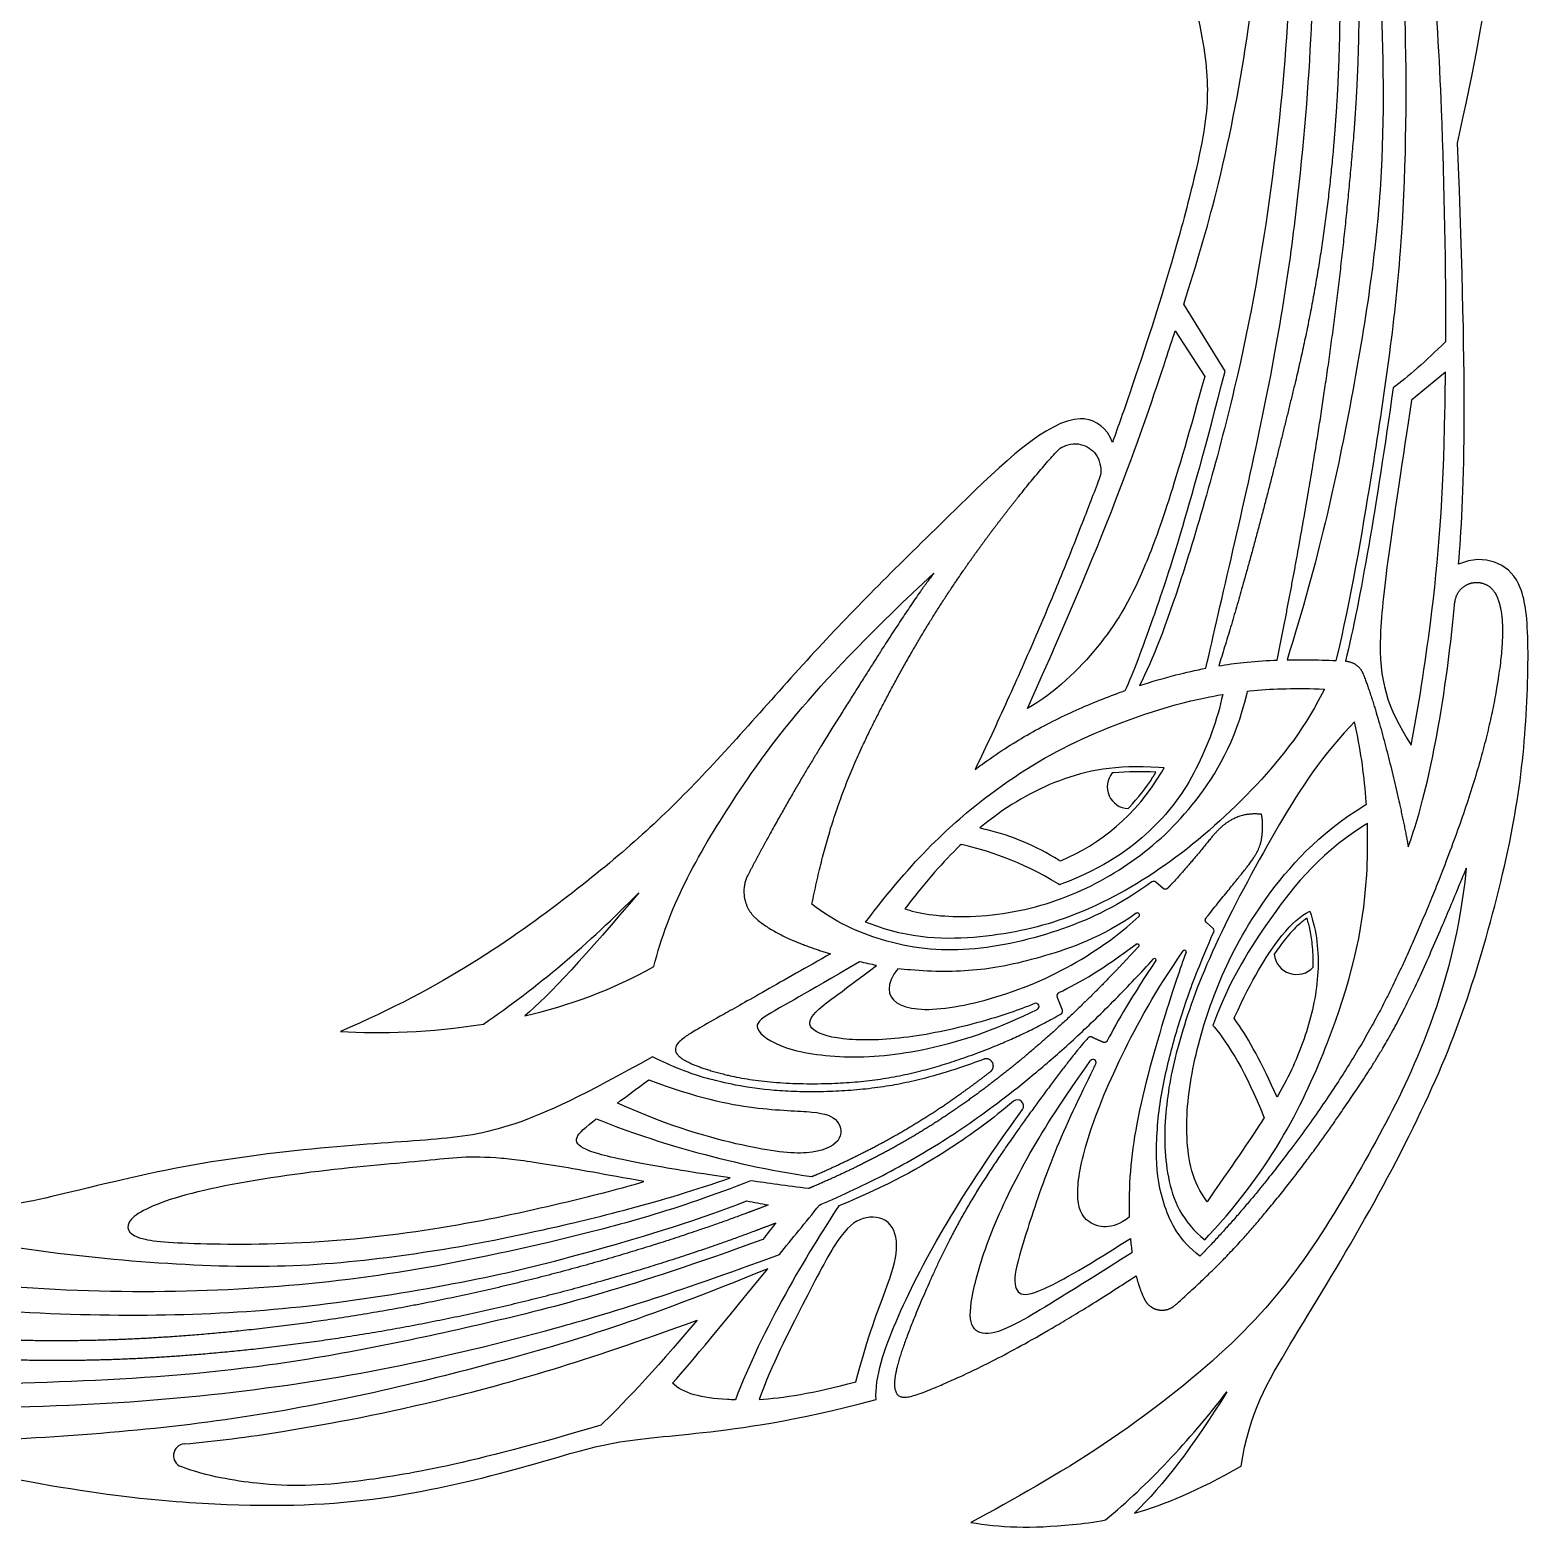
# Model space of a CAD drawing. Header units: millimetres. Extents: x -143 to 143, y -142 to 141.
# Drawn here: x 97.64 to 139.59, y 57.49 to 99.42 of the extents above; entities that cross this region are included whole.
import ezdxf

# ---------------------------------------------------------------- set-up
doc = ezdxf.new("R2010")
doc.units = ezdxf.units.MM
doc.header["$MEASUREMENT"] = 0
doc.layers.add('Layer 03', color=5, linetype='Continuous')

msp = doc.modelspace()

# ---------------------------------------------------------------- linework, layer by layer
at = {"layer": 'Layer 03'}
for p, q in [((131.103, 89.86), (129.945, 91.738)), ((129.704, 90.991), (130.532, 89.714)), ((137.275, 89.831), (136.322, 89.048)), ((130.902, 80.786), (131.037, 80.81)), ((131.037, 80.81), (131.007, 80.677)), ((131.72, 80.842), (131.735, 80.905)), ((131.735, 80.905), (131.799, 80.911)), ((133.742, 80.965), (133.885, 80.961)), ((133.885, 80.961), (133.82, 80.833)), ((134.729, 80.042), (134.61, 79.916)), ((134.765, 79.873), (134.729, 80.042)), ((127.98, 78.615), (127.941, 78.612)), ((129.085, 78.499), (129.168, 78.63)), ((129.393, 78.751), (129.247, 78.761)), ((129.319, 78.625), (129.393, 78.751)), ((128.386, 77.612), (128.417, 77.644)), ((135.013, 77.706), (135.06, 77.734)), ((135.06, 77.734), (135.056, 77.789)), ((135.088, 77.193), (134.953, 77.108)), ((135.092, 77.033), (135.088, 77.193)), ((124.376, 77.187), (124.232, 77.072)), ((124.232, 77.072), (124.411, 77.028)), ((123.715, 76.61), (123.68, 76.576)), ((123.763, 76.599), (123.715, 76.61)), ((126.445, 76.171), (126.484, 76.147)), ((126.484, 76.147), (126.527, 76.164)), ((129.37, 75.375), (129.163, 75.553)), ((126.464, 75.478), (126.426, 75.502)), ((126.506, 75.494), (126.464, 75.478)), ((122.217, 74.909), (122.137, 74.805)), ((122.137, 74.805), (122.262, 74.767)), ((133.378, 74.685), (133.475, 74.742)), ((133.475, 74.742), (133.51, 74.635)), ((121.034, 74.431), (121.151, 74.584)), ((121.35, 74.319), (121.034, 74.431)), ((130.761, 74.266), (130.581, 74.42)), ((133.399, 74.546), (133.292, 74.466)), ((133.434, 74.417), (133.399, 74.546)), ((132.498, 73.563), (132.478, 73.534)), ((133.572, 73.175), (133.572, 73.211)), ((126.547, 71.972), (126.401, 72.344)), ((131.36, 71.742), (131.381, 71.789)), ((131.389, 71.699), (131.36, 71.742)), ((130.779, 71.59), (130.76, 71.541)), ((130.76, 71.541), (130.795, 71.5)), ((132.558, 69.53), (132.485, 69.694)), ((132.646, 69.687), (132.558, 69.53)), ((132.2, 68.954), (132.174, 68.914)), ((132.182, 68.998), (132.2, 68.954)), ((130.599, 66.602), (130.524, 66.712)), ((130.674, 66.711), (130.599, 66.602)), ((130.428, 65.627), (130.532, 65.535)), ((130.532, 65.535), (130.652, 65.664))]:
    msp.add_line(p, q, dxfattribs=at)
for centre, radius, start, end in [((120.081, 76.759), 15.011, 3.9364, 11.9747), ((128.416, 78.224), 0.613, 140.7667, 267.2459), ((128.662, 71.357), 7.29, 86.0217, 95.3661), ((124.26, 81.577), 5.723, 316.5768, 327.4627), ((122.733, 70.204), 7.027, 58.118, 76.1862), ((129.103, 75.484), 0.0907, 49.3794, 125.3599), ((128.651, 74.632), 0.0583, 312.0328, 124.5046), ((130.703, 74.197), 0.0907, 336.6759, 49.5574), ((129.13, 73.377), 0.0401, 326.0993, 137.6139), ((129.969, 73.601), 0.0454, 339.1643, 144.9819), ((133.106, 73.601), 0.632, 186.1253, 317.5254), ((125.803, 72.072), 0.09, 296.3279, 112.4567), ((126.485, 72.377), 0.0907, 115.8227, 201.3789), ((127.405, 70.507), 0.0843, 334.0075, 144.3466), ((125.288, 69.287), 0.174, 323.9148, 130.6069), ((101.983, 59.494), 0.329, 94.6767, 249.624)]:
    msp.add_arc(centre, radius, start, end, dxfattribs=at)
for points in [[(137.613, 96.245), (138.566, 100.559), (139.023, 105.021), (138.859, 109.327), (137.803, 113.573), (137.107, 115.644), (136.952, 117.974), (136.574, 120.799), (135.963, 123.142)], [(137.641, 84.454), (137.795, 86.254), (137.914, 88.938), (137.613, 96.245)], [(137.279, 90.687), (136.718, 90.138), (136.228, 89.707), (135.809, 89.394)], [(130.532, 89.714), (129.699, 86.66), (128.791, 83.997), (127.665, 82.151), (126.353, 80.861), (125.568, 80.417)], [(135.809, 89.394), (135.344, 86.063), (134.9, 83.512), (134.477, 81.742)], [(131.552, 59.201), (131.777, 60.688), (132.818, 62.446), (135.055, 66.083), (137.036, 69.912), (138.178, 73.003), (139.165, 76.793), (139.547, 79.651), (139.631, 82.715), (139.401, 84.026), (138.707, 84.605), (138.016, 84.623), (137.641, 84.454)], [(115.108, 73.188), (115.506, 74.814), (117.094, 77.722), (119.612, 81.107), (122.947, 84.206)], [(131.799, 80.911), (132.357, 80.967), (132.981, 80.988), (133.742, 80.965)], [(126.527, 76.164), (127.569, 76.594), (128.633, 77.446), (129.319, 78.625)], [(123.68, 76.576), (123.213, 76.128), (122.742, 75.592), (122.217, 74.909)], [(126.426, 75.502), (125.402, 76.142), (124.378, 76.457), (123.763, 76.599)], [(137.858, 75.942), (137.645, 73.845), (136.632, 70.744), (135.311, 68.227), (133.471, 65.053), (131.376, 62.535), (127.715, 59.689), (125.173, 58.257), (123.988, 57.623)], [(110.332, 71.579), (111.831, 72.599), (113.282, 73.825), (114.685, 75.256)], [(114.685, 75.256), (113.231, 73.528), (112.168, 72.379), (111.495, 71.809)], [(126.446, 72.459), (127.035, 72.744), (127.701, 73.123), (128.609, 73.819)], [(111.495, 71.809), (112.718, 72.097), (113.958, 72.538), (115.108, 73.188)], [(121.341, 73.222), (121.191, 73.25), (121.033, 73.283), (120.865, 73.324)], [(129.164, 73.355), (128.491, 72.354), (128.098, 71.674), (127.803, 71.112)], [(106.331, 71.374), (107.453, 71.305), (108.853, 71.339), (110.332, 71.579)], [(130.795, 71.5), (131.205, 71.015), (131.698, 70.201), (132.182, 68.998)], [(132.485, 69.694), (132.065, 70.633), (131.689, 71.276), (131.389, 71.699)], [(114.085, 69.368), (114.322, 69.543), (114.61, 69.754), (114.968, 70.017)], [(113.496, 68.927), (114.835, 68.369), (117.203, 67.638), (119.527, 67.306)], [(132.174, 68.914), (131.866, 68.44), (131.42, 67.789), (130.674, 66.711)], [(114.829, 67.167), (113.729, 67.371), (112.945, 67.511), (112.355, 67.609)], [(119.438, 66.971), (118.825, 67.051), (118.289, 67.123), (117.816, 67.189)], [(120.29, 66.488), (119.423, 65.191), (118.126, 63.007), (117.391, 61.056)], [(117.713, 66.625), (117.906, 66.589), (118.104, 66.551), (118.308, 66.513)], [(118.624, 65.13), (118.975, 65.561), (119.35, 66.022), (119.749, 66.512)], [(118.522, 66.012), (118.398, 65.853), (118.277, 65.697), (118.157, 65.546)], [(128.455, 65.577), (128.466, 65.443), (128.479, 65.308), (128.496, 65.175)], [(115.632, 61.526), (116.171, 62.13), (117.067, 63.219), (118.296, 64.727)], [(116.323, 63.29), (115.047, 61.78), (114.149, 60.849), (113.618, 60.346)], [(118.054, 61.067), (118.718, 61.106), (119.568, 61.238), (120.761, 61.56)], [(127.757, 57.693), (128.948, 58.685), (130.08, 59.881), (131.154, 61.282)], [(131.154, 61.282), (130.225, 59.777), (129.363, 58.645), (128.567, 57.884)], [(94.435, 59.412), (98.749, 58.458), (103.21, 58.002), (107.517, 58.165), (111.762, 59.221), (113.834, 59.917), (116.164, 60.072), (118.989, 60.45), (121.331, 61.061)], [(128.567, 57.884), (129.382, 58.116), (130.346, 58.508), (131.552, 59.201)]]:
    msp.add_open_spline(points, degree=3, dxfattribs=at)
for points, knots in [([(134.218, 81.756), (134.638, 83.52), (135.388, 87.954), (136.141, 93.106), (136.231, 99.661), (135.844, 104.931), (135.113, 109.597), (134.016, 114.118), (133.024, 117.369), (131.894, 120.435)], [3704.259651, 3704.259651, 3704.259651, 3704.259651, 3708.694526, 3715.324249, 3721.953973, 3728.583696, 3735.213419, 3741.843143, 3748.472865, 3748.472865, 3748.472865, 3748.472865]), ([(132.297, 120.106), (133.765, 116.522), (134.917, 112.746), (136.647, 105.547), (137.185, 98.098), (137.282, 92.714), (137.279, 90.687)], [3950.348209, 3950.348209, 3950.348209, 3950.348209, 3958.301624, 3966.255041, 3974.208459, 3980.136217, 3980.136217, 3980.136217, 3980.136217]), ([(129.835, 119.626), (130.654, 117.546), (131.546, 114.224), (132.478, 109.724), (132.94, 105.364), (132.981, 100.509), (132.496, 95.38), (131.603, 89.896), (129.877, 83.848), (129.087, 81.816), (128.711, 81.059)], [3482.955314, 3482.955314, 3482.955314, 3482.955314, 3488.463376, 3493.971439, 3499.479502, 3504.987565, 3510.495628, 3516.003691, 3521.511754, 3526.152821, 3526.152821, 3526.152821, 3526.152821]), ([(131.479, 119.968), (132.84, 116.219), (133.879, 112.209), (135.145, 106.032), (135.491, 100.611), (135.614, 95.165), (134.828, 89.72), (133.721, 84.563), (132.839, 81.78)], [3658.826491, 3658.826491, 3658.826491, 3658.826491, 3666.380417, 3673.934342, 3681.488268, 3689.042193, 3696.596119, 3702.739264, 3702.739264, 3702.739264, 3702.739264]), ([(130.569, 81.546), (130.958, 83.291), (132.422, 89.387), (133.217, 94.853), (133.592, 99.876), (133.625, 104.048), (133.314, 107.971), (132.567, 112.251), (131.912, 114.863), (131.044, 117.84), (130.399, 119.524)], [3528.271158, 3528.271158, 3528.271158, 3528.271158, 3533.302656, 3538.677725, 3544.052794, 3549.427863, 3554.802932, 3560.178, 3565.553069, 3570.928137, 3570.928137, 3570.928137, 3570.928137]), ([(129.945, 91.738), (130.32, 92.913), (130.999, 95.201), (131.785, 99.196), (132.201, 103.384), (132.28, 107.08), (131.853, 110.563), (131.315, 113.494), (130.422, 117.138), (129.754, 119.057)], [4104.335623, 4104.335623, 4104.335623, 4104.335623, 4108.241468, 4113.716095, 4119.190722, 4124.665349, 4130.139976, 4135.614603, 4141.464601, 4141.464601, 4141.464601, 4141.464601]), ([(126.359, 116.877), (127.437, 114.976), (128.447, 112.808), (128.695, 110.861), (128.855, 107.805), (129.411, 103.395), (130.449, 99.56), (130.7, 97.638), (130.388, 95.662), (129.299, 91.702), (128.119, 88.34), (127.948, 87.866)], [3327.344045, 3327.344045, 3327.344045, 3327.344045, 3332.339141, 3337.334237, 3342.329333, 3347.324429, 3352.319524, 3357.31462, 3362.309716, 3367.304812, 3368.079757, 3368.079757, 3368.079757, 3368.079757]), ([(125.568, 80.417), (127.93, 85.642), (128.925, 88.61), (129.622, 90.739), (129.704, 90.991)], [53.51527, 53.51527, 53.51527, 53.51527, 58.989897, 59.763669, 59.763669, 59.763669, 59.763669]), ([(128.31, 80.922), (128.534, 81.415), (129.093, 82.902), (130.046, 85.743), (131.103, 89.86)], [4092.259035, 4092.259035, 4092.259035, 4092.259035, 4096.441737, 4101.90355, 4101.90355, 4101.90355, 4101.90355]), ([(136.314, 79.39), (136.521, 80.464), (137.007, 83.589), (137.233, 86.559), (137.272, 89.447), (137.275, 89.831)], [34.47746, 34.47746, 34.47746, 34.47746, 39.429037, 47.382454, 48.556154, 48.556154, 48.556154, 48.556154]), ([(136.322, 89.048), (135.812, 85.595), (135.187, 81.889), (135.63, 80.472), (136.314, 79.39)], [49.915446, 49.915446, 49.915446, 49.915446, 55.395807, 60.876167, 60.876167, 60.876167, 60.876167]), ([(127.948, 87.866), (127.814, 88.29), (127.391, 88.513), (126.199, 88.578), (123.052, 85.501), (119.836, 82.363), (116.289, 78.199), (113.148, 75.369), (109.205, 72.597), (106.331, 71.374)], [3368.079757, 3368.079757, 3368.079757, 3368.079757, 3369.336465, 3369.573108, 3374.192127, 3380.304498, 3386.416869, 3392.52924, 3398.641611, 3398.641611, 3398.641611, 3398.641611]), ([(136.234, 76.544), (136.6, 77.574), (137.115, 79.875), (137.385, 81.829), (137.542, 83.401)], [3997.58715, 3997.58715, 3997.58715, 3997.58715, 4002.752872, 4010.041492, 4010.041492, 4010.041492, 4010.041492]), ([(128.711, 81.059), (129.046, 81.168), (129.661, 81.348), (130.286, 81.491), (130.569, 81.546)], [3526.152821, 3526.152821, 3526.152821, 3526.152821, 3527.317658, 3528.271158, 3528.271158, 3528.271158, 3528.271158]), ([(130.925, 81.61), (131.155, 81.648), (131.668, 81.719), (132.215, 81.758), (132.529, 81.771), (132.561, 81.772)], [3614.331407, 3614.331407, 3614.331407, 3614.331407, 3615.101652, 3616.040407, 3616.143581, 3616.143581, 3616.143581, 3616.143581]), ([(132.839, 81.78), (133.035, 81.783), (133.495, 81.784), (133.954, 81.769), (134.218, 81.756)], [3702.739264, 3702.739264, 3702.739264, 3702.739264, 3703.387194, 3704.259651, 3704.259651, 3704.259651, 3704.259651]), ([(121.151, 74.584), (122.485, 76.331), (124.621, 78.238), (127.13, 79.678), (129.498, 80.515), (130.797, 80.767), (130.902, 80.786)], [245.934484, 245.934484, 245.934484, 245.934484, 250.45163, 254.968776, 259.485922, 259.878304, 259.878304, 259.878304, 259.878304]), ([(133.82, 80.833), (133.266, 79.747), (131.875, 78.033), (129.423, 75.89), (126.862, 74.516), (124.54, 73.959), (122.469, 73.919), (121.35, 74.319)], [228.574319, 228.574319, 228.574319, 228.574319, 231.844765, 235.241856, 238.638947, 242.036038, 245.433129, 245.433129, 245.433129, 245.433129]), ([(122.262, 74.767), (122.678, 74.641), (124.103, 74.488), (126.446, 74.938), (128.549, 76.058), (130.306, 77.65), (131.388, 79.472), (131.72, 80.842)], [274.144712, 274.144712, 274.144712, 274.144712, 276.449249, 279.297335, 282.145422, 284.993508, 287.799248, 287.799248, 287.799248, 287.799248]), ([(124.105, 78.712), (124.169, 78.759), (124.44, 78.958), (124.919, 79.288), (125.554, 79.677), (126.196, 80.024), (127.06, 80.438), (127.77, 80.728), (128.263, 80.905), (128.31, 80.922)], [4087.002766, 4087.002766, 4087.002766, 4087.002766, 4087.26517, 4088.114323, 4088.927236, 4089.724704, 4090.527249, 4092.0947, 4092.259035, 4092.259035, 4092.259035, 4092.259035]), ([(131.007, 80.677), (130.854, 79.99), (130.231, 78.405), (129.138, 77.011), (127.77, 75.976), (126.506, 75.494)], [260.211483, 260.211483, 260.211483, 260.211483, 262.775643, 265.505525, 268.205349, 268.205349, 268.205349, 268.205349]), ([(134.61, 79.916), (133.684, 78.928), (132.503, 77.034), (130.669, 73.621), (129.803, 71.174), (129.407, 69.35), (129.376, 67.391), (129.823, 66.16), (130.428, 65.627)], [230.447774, 230.447774, 230.447774, 230.447774, 233.306275, 236.284124, 239.261974, 242.239823, 245.217673, 248.195522, 248.195522, 248.195522, 248.195522]), ([(129.247, 78.761), (128.043, 78.842), (126.421, 78.524), (125.033, 77.709), (124.376, 77.187)], [660.450065, 660.450065, 660.450065, 660.450065, 663.5463, 666.587489, 666.587489, 666.587489, 666.587489]), ([(130.524, 66.712), (130.154, 67.26), (129.939, 68.554), (130.182, 70.561), (130.893, 72.809), (132.04, 75.002), (133.704, 76.903), (135.013, 77.706)], [275.44237, 275.44237, 275.44237, 275.44237, 278.149772, 281.034781, 283.91979, 286.804799, 289.655933, 289.655933, 289.655933, 289.655933]), ([(130.652, 65.664), (132.44, 67.578), (134.231, 71.273), (135.064, 74.465), (135.102, 76.6), (135.092, 77.033)], [248.501633, 248.501633, 248.501633, 248.501633, 254.580494, 260.659355, 262.176021, 262.176021, 262.176021, 262.176021]), ([(134.953, 77.108), (133.673, 76.303), (132.101, 74.231), (131.222, 72.764), (130.779, 71.59)], [262.498842, 262.498842, 262.498842, 262.498842, 266.365821, 270.310391, 270.310391, 270.310391, 270.310391]), ([(129.051, 75.558), (128.128, 74.903), (126.612, 74.161), (123.881, 73.522), (121.642, 73.776), (120.177, 74.436), (119.535, 74.937)], [4054.59722, 4054.59722, 4054.59722, 4054.59722, 4057.557063, 4060.578282, 4063.599502, 4066.048953, 4066.048953, 4066.048953, 4066.048953]), ([(128.618, 74.68), (127.631, 74.002), (125.912, 73.4), (124.163, 73.03), (122.807, 73.042), (122.06, 73.116), (121.938, 73.13)], [24.511851, 24.511851, 24.511851, 24.511851, 26.705894, 28.960937, 31.21598, 31.642456, 31.642456, 31.642456, 31.642456]), ([(131.381, 71.789), (131.855, 72.844), (132.621, 74.062), (133.122, 74.534), (133.378, 74.685)], [58.160285, 58.160285, 58.160285, 58.160285, 60.207723, 62.054799, 62.054799, 62.054799, 62.054799]), ([(121.938, 73.13), (121.592, 72.695), (121.683, 72.031), (123.221, 71.899), (125.816, 72.625), (127.627, 73.684), (128.471, 74.392), (128.69, 74.589)], [16.083201, 16.083201, 16.083201, 16.083201, 17.95318, 19.833941, 21.714703, 23.595464, 24.31836, 24.31836, 24.31836, 24.31836]), ([(133.292, 74.466), (133.274, 74.452), (133.141, 74.349), (132.959, 74.166), (132.768, 73.933), (132.626, 73.746), (132.542, 73.627), (132.498, 73.563)], [21.840725, 21.840725, 21.840725, 21.840725, 21.917438, 22.395139, 22.69068, 22.914577, 23.171896, 23.171896, 23.171896, 23.171896]), ([(133.51, 74.635), (133.694, 74.071), (133.776, 72.872), (133.396, 71.259), (132.961, 70.246), (132.646, 69.687)], [62.437892, 62.437892, 62.437892, 62.437892, 64.778807, 67.263203, 69.68347, 69.68347, 69.68347, 69.68347]), ([(133.572, 73.211), (133.576, 73.414), (133.563, 73.765), (133.497, 74.167), (133.448, 74.364), (133.434, 74.417)], [20.204051, 20.204051, 20.204051, 20.204051, 20.875249, 21.366263, 21.546659, 21.546659, 21.546659, 21.546659]), ([(130.397, 65.079), (129.827, 65.508), (129.327, 66.51), (129.133, 67.776), (129.256, 69.48), (129.625, 70.984), (130.006, 72.254), (130.41, 73.29), (130.786, 74.161)], [4032.891342, 4032.891342, 4032.891342, 4032.891342, 4034.729544, 4036.567747, 4038.405949, 4040.244151, 4042.082354, 4043.783401, 4043.783401, 4043.783401, 4043.783401]), ([(128.422, 66.171), (127.929, 65.799), (127.164, 65.954), (126.882, 66.682), (127.16, 68.247), (128.051, 70.491), (129.168, 72.537), (129.932, 73.627)], [55.035483, 55.035483, 55.035483, 55.035483, 57.289152, 59.54282, 61.796488, 64.050156, 66.112105, 66.112105, 66.112105, 66.112105]), ([(130.012, 73.585), (129.844, 73.145), (129.407, 71.836), (128.527, 68.771), (128.394, 67.04), (128.422, 66.171)], [46.784972, 46.784972, 46.784972, 46.784972, 49.173806, 52.254374, 55.035483, 55.035483, 55.035483, 55.035483]), ([(120.865, 73.324), (119.285, 72.388), (118.207, 71.816), (117.821, 71.494), (118.618, 70.857), (120.657, 70.564), (122.98, 70.85), (124.758, 71.454), (125.843, 71.991)], [92.261029, 92.261029, 92.261029, 92.261029, 94.560106, 96.859182, 99.158258, 101.457334, 103.75641, 105.910524, 105.910524, 105.910524, 105.910524]), ([(125.769, 72.155), (125.3, 71.961), (124.239, 71.608), (122.303, 71.16), (120.44, 71.09), (119.406, 71.383), (119.453, 71.864), (120.245, 72.384), (121.341, 73.222)], [79.73787, 79.73787, 79.73787, 79.73787, 81.238351, 83.347978, 85.457605, 87.567232, 89.676858, 91.786485, 91.786485, 91.786485, 91.786485]), ([(119.749, 66.512), (119.87, 66.564), (120.311, 66.756), (121.057, 67.102), (121.973, 67.574), (122.864, 68.088), (123.746, 68.655), (124.634, 69.289), (125.55, 70.001), (126.51, 70.814), (127.529, 71.762), (128.396, 72.643), (128.925, 73.212), (129.101, 73.404)], [3749.867541, 3749.867541, 3749.867541, 3749.867541, 3750.303057, 3751.458055, 3752.58561, 3753.710394, 3754.85722, 3756.051264, 3757.318057, 3758.691385, 3760.211051, 3761.917682, 3762.778933, 3762.778933, 3762.778933, 3762.778933]), ([(115.066, 70.665), (113.166, 69.587), (110.997, 68.577), (109.051, 68.329), (105.995, 68.169), (101.584, 67.614), (97.749, 66.575), (95.828, 66.325), (93.852, 66.636), (89.891, 67.725), (86.529, 68.905), (86.055, 69.076)], [3327.344045, 3327.344045, 3327.344045, 3327.344045, 3332.33914, 3337.334236, 3342.329332, 3347.324428, 3352.319523, 3357.314619, 3362.309715, 3367.304811, 3368.079756, 3368.079756, 3368.079756, 3368.079756]), ([(124.345, 70.593), (124.115, 70.506), (123.681, 70.353), (123.037, 70.151), (122.406, 69.985), (121.773, 69.856), (121.124, 69.763), (120.457, 69.705), (119.781, 69.678), (119.12, 69.682), (118.322, 69.725), (117.47, 69.839), (116.731, 70.021), (116.052, 70.197), (115.447, 70.476), (115.066, 70.665)], [3311.091697, 3311.091697, 3311.091697, 3311.091697, 3311.871429, 3312.613044, 3313.325881, 3314.030684, 3314.748793, 3315.493256, 3316.246619, 3316.984424, 3317.682102, 3318.887223, 3319.825921, 3320.197174, 3327.344045, 3327.344045, 3327.344045, 3327.344045]), ([(128.496, 65.175), (126.731, 64.067), (125.261, 63.14), (124.408, 62.823), (123.924, 63.054), (123.976, 63.952), (124.473, 65.668), (125.549, 67.909), (126.551, 69.461), (127.337, 70.557)], [118.690664, 118.690664, 118.690664, 118.690664, 120.862816, 123.034969, 125.207121, 127.379273, 129.551425, 131.723577, 133.813716, 133.813716, 133.813716, 133.813716]), ([(127.481, 70.471), (127.459, 70.425), (127.039, 69.561), (126.279, 67.986), (125.507, 65.669), (125.146, 64.454), (125.283, 63.959), (125.815, 64.013), (127.018, 64.661), (128.455, 65.577)], [104.417125, 104.417125, 104.417125, 104.417125, 104.543704, 106.831587, 109.11947, 111.407353, 113.695236, 115.983119, 118.271001, 118.271001, 118.271001, 118.271001]), ([(114.968, 70.017), (116.32, 69.51), (118.058, 69.154), (119.704, 69.152), (120.329, 68.927), (120.424, 68.269), (119.509, 67.876), (117.845, 68.077), (115.622, 68.677), (114.085, 69.368)], [41.781258, 41.781258, 41.781258, 41.781258, 43.879291, 45.977325, 48.075358, 50.173392, 52.271425, 54.369459, 56.467492, 56.467492, 56.467492, 56.467492]), ([(125.175, 69.419), (124.598, 68.924), (123.348, 67.999), (121.679, 67.059), (120.29, 66.488)], [3929.070293, 3929.070293, 3929.070293, 3929.070293, 3931.911701, 3935.332975, 3935.332975, 3935.332975, 3935.332975]), ([(117.247, 67.27), (116.165, 67.427), (114.37, 67.733), (113.136, 68.026), (112.821, 68.343), (113.117, 68.633), (113.463, 68.902), (113.496, 68.927)], [4141.4646, 4141.4646, 4141.4646, 4141.4646, 4142.820624, 4144.929728, 4147.038831, 4149.147934, 4149.356682, 4149.356682, 4149.356682, 4149.356682]), ([(121.331, 61.061), (121.29, 61.688), (121.862, 63.342), (123.061, 65.662), (124.411, 67.788), (125.429, 69.184)], [3918.311601, 3918.311601, 3918.311601, 3918.311601, 3921.565997, 3925.120136, 3928.512036, 3928.512036, 3928.512036, 3928.512036]), ([(117.816, 67.189), (115.735, 66.37), (112.413, 65.479), (107.913, 64.546), (103.553, 64.084), (98.699, 64.043), (93.57, 64.528), (88.086, 65.421), (82.037, 67.148), (80.005, 67.937), (79.248, 68.313)], [3482.955315, 3482.955315, 3482.955315, 3482.955315, 3488.463377, 3493.97144, 3499.479503, 3504.987566, 3510.495629, 3516.003693, 3521.511756, 3526.152822, 3526.152822, 3526.152822, 3526.152822]), ([(112.355, 67.609), (111.635, 67.728), (110.126, 67.926), (108.998, 67.755), (105.838, 67.519), (101.989, 66.899), (100.234, 66.161), (100.394, 65.577), (101.649, 65.425), (105.447, 65.383), (109.502, 65.878), (112.666, 66.589), (114.226, 66.984), (114.829, 67.167)], [74.386335, 74.386335, 74.386335, 74.386335, 75.750108, 79.165926, 82.581744, 85.997562, 89.413381, 92.829199, 96.245017, 99.660835, 103.076653, 106.492471, 109.434457, 109.434457, 109.434457, 109.434457]), ([(89.928, 67.079), (91.103, 66.704), (93.39, 66.025), (97.385, 65.239), (101.574, 64.823), (105.27, 64.745), (108.752, 65.171), (111.683, 65.709), (115.327, 66.602), (117.247, 67.27)], [4104.335622, 4104.335622, 4104.335622, 4104.335622, 4108.241467, 4113.716094, 4119.190721, 4124.665348, 4130.139975, 4135.614602, 4141.4646, 4141.4646, 4141.4646, 4141.4646]), ([(79.735, 66.455), (81.48, 66.066), (87.576, 64.602), (93.043, 63.807), (98.065, 63.432), (102.238, 63.399), (106.16, 63.711), (110.441, 64.457), (113.053, 65.113), (116.03, 65.981), (117.713, 66.625)], [3528.271159, 3528.271159, 3528.271159, 3528.271159, 3533.302657, 3538.677726, 3544.052795, 3549.427864, 3554.802932, 3560.178001, 3565.55307, 3570.928138, 3570.928138, 3570.928138, 3570.928138]), ([(120.761, 61.56), (121.125, 62.904), (121.662, 64.263), (121.996, 65.306), (121.767, 66.151), (120.939, 66.235), (120.292, 65.71), (119.349, 63.863), (118.407, 62.033), (118.054, 61.067)], [29.699419, 29.699419, 29.699419, 29.699419, 31.535566, 33.371713, 35.207859, 37.044006, 38.880153, 40.7163, 42.552446, 42.552446, 42.552446, 42.552446]), ([(118.157, 65.546), (114.408, 64.184), (110.398, 63.145), (104.221, 61.879), (98.8, 61.533), (93.354, 61.41), (87.909, 62.196), (82.752, 63.303), (79.969, 64.185)], [3658.826492, 3658.826492, 3658.826492, 3658.826492, 3666.380417, 3673.934343, 3681.488268, 3689.042194, 3696.596119, 3702.739265, 3702.739265, 3702.739265, 3702.739265]), ([(79.945, 62.806), (81.71, 62.386), (86.143, 61.637), (91.295, 60.883), (97.85, 60.793), (103.121, 61.18), (107.786, 61.911), (112.308, 63.008), (115.559, 64), (118.624, 65.13)], [3704.259652, 3704.259652, 3704.259652, 3704.259652, 3708.694527, 3715.32425, 3721.953973, 3728.583697, 3735.21342, 3741.843144, 3748.472866, 3748.472866, 3748.472866, 3748.472866]), ([(118.296, 64.727), (114.711, 63.259), (110.935, 62.107), (103.736, 60.377), (96.287, 59.84), (90.903, 59.742), (88.876, 59.745)], [3950.348208, 3950.348208, 3950.348208, 3950.348208, 3958.301625, 3966.255041, 3974.208458, 3980.136216, 3980.136216, 3980.136216, 3980.136216]), ([(101.956, 59.822), (102.833, 59.893), (105.102, 60.202), (109.102, 60.973), (113.056, 62.092), (116.323, 63.29)], [141.271245, 141.271245, 141.271245, 141.271245, 145.270358, 151.1715, 157.072641, 157.072641, 157.072641, 157.072641]), ([(117.391, 61.056), (117.313, 61.058), (116.493, 61.094), (115.923, 61.23), (115.632, 61.526)], [3942.149698, 3942.149698, 3942.149698, 3942.149698, 3942.431489, 3945.228885, 3945.228885, 3945.228885, 3945.228885]), ([(113.618, 60.346), (109.894, 59.238), (106.372, 58.657), (104.499, 58.599), (102.605, 58.912), (101.868, 59.185)], [127.26829, 127.26829, 127.26829, 127.26829, 132.17392, 137.07955, 140.29011, 140.29011, 140.29011, 140.29011]), ([(123.988, 57.623), (124.763, 57.484), (125.912, 57.438), (127.429, 57.632), (127.757, 57.693)], [3831.293284, 3831.293284, 3831.293284, 3831.293284, 3835.682115, 3836.78708, 3836.78708, 3836.78708, 3836.78708])]:
    msp.add_open_spline(points, degree=3, knots=knots, dxfattribs=at)
for points, weights, knots in [([(130.512, 120.119), (130.748, 119.513), (131.262, 118.1), (131.986, 115.812), (132.682, 113.232), (133.281, 110.528), (133.764, 107.72), (134.054, 105.311), (134.215, 103.33), (134.296, 101.792), (134.325, 100.199), (134.292, 98.28), (134.204, 96.894), (134.131, 96.061), (133.936, 93.847), (133.577, 91.654), (133.054, 89.494), (132.414, 86.846), (131.662, 83.927), (130.925, 81.61)], [1, 1, 1, 1, 1, 1, 1, 1, 1, 1, 1, 1, 1, 1, 0.998131659567, 0.998131659567, 1, 1, 1, 1], [3571.061777, 3571.061777, 3571.061777, 3571.061777, 3573.212791, 3576.031084, 3578.994602, 3582.04766, 3585.184567, 3588.413443, 3590.065813, 3591.755775, 3593.504881, 3595.335777, 3598.097908, 3598.097908, 3598.097908, 3605.439334, 3605.439334, 3605.439334, 3614.331407, 3614.331407, 3614.331407, 3614.331407]), ([(132.561, 81.772), (133.071, 84.296), (133.494, 86.709), (133.818, 88.837), (134.188, 91.268), (134.478, 93.709), (134.685, 96.158), (134.753, 96.952), (134.836, 98.307), (134.87, 100.199), (134.84, 101.811), (134.759, 103.366), (134.596, 105.367), (134.303, 107.798), (133.815, 110.633), (133.21, 113.361), (132.509, 115.966), (131.775, 118.281), (131.254, 119.714), (131.013, 120.332)], [1, 1, 1, 1, 0.999631373811, 0.999631373811, 1, 1, 1, 1, 1, 1, 1, 1, 1, 1, 1, 1, 1, 1], [3616.143581, 3616.143581, 3616.143581, 3616.143581, 3623.117483, 3623.117483, 3623.117483, 3631.24388, 3631.24388, 3631.24388, 3633.877733, 3635.730505, 3637.500324, 3639.209038, 3640.877653, 3644.13722, 3647.303569, 3650.384546, 3653.374568, 3656.219944, 3658.414613, 3658.414613, 3658.414613, 3658.414613]), ([(119.535, 74.937), (120.023, 77.404), (121.333, 80.351), (123.548, 84.151), (125.716, 86.863), (126.36, 87.586), (126.602, 87.858), (126.962, 87.912), (127.273, 87.724), (127.584, 87.537), (127.704, 87.193), (127.577, 86.853), (126.735, 84.599), (125.626, 81.893), (124.105, 78.712)], [1, 1, 1, 1, 1, 1, 0.846311431323, 0.846311431323, 1, 0.846311431323, 0.846311431323, 1, 1, 1, 1], [4066.048953, 4066.048953, 4066.048953, 4066.048953, 4072.106162, 4078.163373, 4081.34029, 4081.34029, 4081.34029, 4082.443652, 4082.443652, 4082.443652, 4083.547015, 4083.547015, 4083.547015, 4087.002766, 4087.002766, 4087.002766, 4087.002766]), ([(122.947, 84.206), (122.331, 83.401), (120.832, 81.025), (118.931, 78.021), (117.745, 75.761), (117.514, 75.322), (117.61, 74.835), (117.989, 74.515), (118.537, 74.053), (119.377, 73.752), (120.054, 73.546)], [1, 1, 1, 1, 1, 0.853152827238, 0.853152827238, 1, 1, 1, 1], [3434.208712, 3434.208712, 3434.208712, 3434.208712, 3440.008839, 3445.401442, 3445.401442, 3445.401442, 3446.913024, 3446.913024, 3446.913024, 3448.472399, 3448.472399, 3448.472399, 3448.472399]), ([(137.542, 83.401), (137.569, 83.673), (137.751, 83.876), (138.018, 83.933), (138.284, 83.991), (138.534, 83.88), (138.67, 83.643), (138.696, 83.597), (138.896, 83.166), (138.925, 81.857), (138.21, 78.393), (136.222, 73.357), (134.401, 69.916), (131.789, 66.501), (130.397, 65.079)], [1, 0.872030556452, 0.872030556452, 1, 0.872030556452, 0.872030556452, 1, 1, 1, 1, 1, 1, 1, 1, 1], [4010.041492, 4010.041492, 4010.041492, 4010.041492, 4010.882556, 4010.882556, 4010.882556, 4011.72362, 4011.72362, 4011.72362, 4012.272706, 4016.396433, 4020.52016, 4024.643888, 4028.767615, 4032.891342, 4032.891342, 4032.891342, 4032.891342]), ([(134.477, 81.742), (134.701, 81.73), (134.883, 81.599), (134.967, 81.391), (135.433, 80.223), (135.995, 77.862), (136.234, 76.544)], [1, 0.895600235584, 0.895600235584, 1, 1, 1, 1], [3991.199772, 3991.199772, 3991.199772, 3991.199772, 3991.900918, 3991.900918, 3991.900918, 3997.58715, 3997.58715, 3997.58715, 3997.58715]), ([(132.123, 77.454), (131.645, 77.501), (131.069, 77.21), (130.749, 76.839), (130.034, 75.959), (129.539, 75.428), (129.495, 75.381), (129.46, 75.344), (129.409, 75.341), (129.37, 75.375)], [1, 1, 1, 1, 1, 1, 1, 0.815441298098, 0.815441298098, 1], [4048.190636, 4048.190636, 4048.190636, 4048.190636, 4050.071397, 4051.952158, 4053.83292, 4054.010571, 4054.010571, 4054.010571, 4054.163056, 4054.163056, 4054.163056, 4054.163056]), ([(130.581, 74.42), (130.542, 74.454), (130.537, 74.505), (130.569, 74.546), (131.164, 75.294), (131.903, 76.178), (132.154, 76.647), (132.171, 77.251), (132.123, 77.454)], [1, 0.812675566211, 0.812675566211, 1, 1, 1, 1, 1, 1], [4044.171934, 4044.171934, 4044.171934, 4044.171934, 4044.325617, 4044.325617, 4044.325617, 4045.588527, 4046.889581, 4048.190636, 4048.190636, 4048.190636, 4048.190636]), ([(128.614, 64.528), (128.672, 64.293), (128.748, 64.071), (128.846, 63.872), (128.923, 63.716), (129.062, 63.61), (129.233, 63.577), (129.404, 63.544), (129.572, 63.59), (129.702, 63.706), (130.807, 64.689), (132.029, 66.005), (133.515, 67.888), (134.712, 69.62), (136.184, 71.855), (137.643, 75.414), (137.858, 75.942)], [1, 1, 1, 1, 0.930756199941, 0.930756199941, 1, 0.930756199941, 0.930756199941, 1, 1, 1, 1, 1, 1, 1, 1], [3786.202288, 3786.202288, 3786.202288, 3786.202288, 3786.987474, 3786.987474, 3786.987474, 3787.543003, 3787.543003, 3787.543003, 3788.098532, 3788.098532, 3788.098532, 3791.128509, 3794.541327, 3797.954145, 3801.366963, 3804.779782, 3804.779782, 3804.779782, 3804.779782]), ([(120.054, 73.546), (116.558, 71.561), (115.712, 71.124), (115.628, 70.709), (116.466, 70.297), (118.325, 69.872), (121.202, 69.908), (123.486, 70.464), (125.398, 71.233), (126.507, 71.86), (126.548, 71.883), (126.564, 71.928), (126.547, 71.972)], [1, 1, 1, 1, 1, 1, 1, 1, 1, 1, 0.836832428573, 0.836832428573, 1], [3448.472399, 3448.472399, 3448.472399, 3448.472399, 3451.133087, 3453.793774, 3456.454462, 3459.11515, 3461.775837, 3464.436525, 3467.05646, 3467.05646, 3467.05646, 3467.199413, 3467.199413, 3467.199413, 3467.199413]), ([(128.609, 73.819), (128.63, 73.835), (128.657, 73.833), (128.676, 73.813), (128.694, 73.793), (128.694, 73.766), (128.676, 73.746), (128.51, 73.565), (127.996, 73.012), (127.15, 72.153), (126.149, 71.222), (125.207, 70.424), (124.31, 69.726), (123.441, 69.106), (122.58, 68.553), (121.712, 68.052), (120.816, 67.59), (120.054, 67.237), (119.589, 67.036), (119.438, 66.971)], [1, 0.825069109493, 0.825069109493, 1, 0.825069109493, 0.825069109493, 1, 1, 1, 1, 1, 1, 1, 1, 1, 1, 1, 1, 1, 1], [3469.531239, 3469.531239, 3469.531239, 3469.531239, 3469.611998, 3469.611998, 3469.611998, 3469.692756, 3469.692756, 3469.692756, 3470.505543, 3472.18639, 3473.678931, 3475.026024, 3476.268242, 3477.435258, 3478.553526, 3479.649826, 3480.750959, 3481.882911, 3482.426597, 3482.426597, 3482.426597, 3482.426597]), ([(127.37, 71.213), (127.332, 71.229), (127.293, 71.221), (127.265, 71.191), (126.894, 70.781), (125.42, 68.827), (123.697, 66.286), (122.547, 63.769), (121.798, 61.832), (121.826, 60.982), (122.735, 61.24), (125.749, 62.66), (128.614, 64.528)], [1, 0.87290396895, 0.87290396895, 1, 1, 1, 1, 1, 1, 1, 1, 1, 1], [3764.827276, 3764.827276, 3764.827276, 3764.827276, 3764.952824, 3764.952824, 3764.952824, 3767.5902, 3770.692215, 3773.794229, 3776.896244, 3779.998259, 3783.100273, 3786.202288, 3786.202288, 3786.202288, 3786.202288]), ([(127.803, 71.112), (127.78, 71.067), (127.732, 71.05), (127.686, 71.071), (127.57, 71.123), (127.464, 71.17), (127.37, 71.213)], [1, 0.819248827821, 0.819248827821, 1, 1, 1, 1], [3764.2941859, 3764.2941859, 3764.2941859, 3764.2941859, 3764.4450102, 3764.4450102, 3764.4450102, 3764.8272757, 3764.8272757, 3764.8272757, 3764.8272757]), ([(119.527, 67.306), (119.709, 67.384), (120.216, 67.609), (121.03, 68), (121.96, 68.501), (122.869, 69.053), (123.728, 69.639), (124.28, 70.051), (124.537, 70.25), (124.618, 70.313), (124.639, 70.414), (124.588, 70.504), (124.538, 70.594), (124.441, 70.629), (124.345, 70.593)], [1, 1, 1, 1, 1, 1, 1, 1, 1, 0.838481319577, 0.838481319577, 1, 0.838481319577, 0.838481319577, 1], [3304.046426, 3304.046426, 3304.046426, 3304.046426, 3304.701379, 3305.879551, 3307.032625, 3308.193048, 3309.39361, 3310.469157, 3310.469157, 3310.469157, 3310.780427, 3310.780427, 3310.780427, 3311.091697, 3311.091697, 3311.091697, 3311.091697]), ([(118.308, 66.513), (117.702, 66.277), (116.289, 65.763), (114.001, 65.038), (111.421, 64.343), (108.717, 63.743), (105.909, 63.261), (103.501, 62.97), (101.52, 62.809), (99.982, 62.728), (98.388, 62.699), (96.47, 62.733), (95.083, 62.82), (94.251, 62.893), (92.037, 63.088), (89.844, 63.447), (87.684, 63.97), (85.035, 64.611), (82.117, 65.362), (79.8, 66.099)], [1, 1, 1, 1, 1, 1, 1, 1, 1, 1, 1, 1, 1, 1, 0.998131659567, 0.998131659567, 1, 1, 1, 1], [3571.061778, 3571.061778, 3571.061778, 3571.061778, 3573.212793, 3576.031085, 3578.994603, 3582.047661, 3585.184568, 3588.413445, 3590.065814, 3591.755776, 3593.504882, 3595.335778, 3598.097909, 3598.097909, 3598.097909, 3605.439334, 3605.439334, 3605.439334, 3614.331408, 3614.331408, 3614.331408, 3614.331408]), ([(79.961, 64.464), (82.485, 63.953), (84.899, 63.53), (87.027, 63.206), (89.457, 62.836), (91.898, 62.547), (94.347, 62.339), (95.141, 62.271), (96.496, 62.188), (98.388, 62.155), (100.001, 62.184), (101.555, 62.266), (103.556, 62.429), (105.988, 62.722), (108.822, 63.209), (111.55, 63.814), (114.155, 64.515), (116.471, 65.249), (117.903, 65.771), (118.522, 66.012)], [1, 1, 1, 1, 0.999631373811, 0.999631373811, 1, 1, 1, 1, 1, 1, 1, 1, 1, 1, 1, 1, 1, 1], [3616.143582, 3616.143582, 3616.143582, 3616.143582, 3623.117484, 3623.117484, 3623.117484, 3631.243881, 3631.243881, 3631.243881, 3633.877734, 3635.730506, 3637.500325, 3639.209039, 3640.877654, 3644.137221, 3647.30357, 3650.384547, 3653.374569, 3656.219945, 3658.414613, 3658.414613, 3658.414613, 3658.414613])]:
    msp.add_rational_spline(points, weights, degree=3, knots=knots, dxfattribs=at)

doc.saveas('drawing.dxf')
